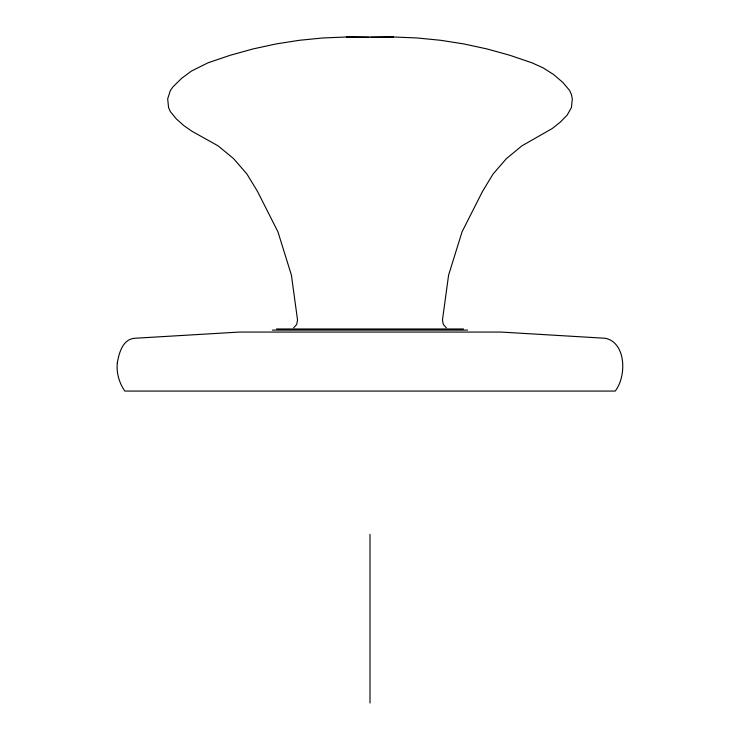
<?xml version="1.0" encoding="UTF-8"?>
<svg xmlns="http://www.w3.org/2000/svg" width="740" height="740" viewBox="0 0 740 740"><rect width="100%" height="100%" fill="white"/><g stroke="black" fill="none" stroke-linecap="round" stroke-linejoin="round"><path stroke-width="1.11" d="M293.678 327.764L296.675 324.481L297.545 320.096L291.403 275.095L277.925 231.787L257.474 191.392L246.938 174.039L233.692 158.721L218.124 145.863L191.873 131.202L183.714 125.513L176.296 118.853L170.348 111.62L168.572 107.587L167.675 98.855L170.348 90.502L172.901 86.932L181.661 78.311L191.512 71.022L207.912 62.854L230.279 55.25L253.025 48.942L276.085 43.947L299.395 40.284L322.862 37.971L346.422 37L393.578 37L417.138 37.971L440.605 40.284L463.915 43.947L486.976 48.942L509.721 55.25L532.088 62.854L543.216 67.913L553.538 74.49L562.863 82.464L569.652 90.502L571.428 94.535L572.325 98.855L571.428 107.587L567.099 115.19L560.097 122.303L552.29 128.483L521.876 145.863L506.308 158.721L493.062 174.039L482.526 191.392L462.075 231.787L448.597 275.095L442.455 320.096L443.325 324.481L446.322 327.764M371.119 37.37L393.578 37M276.492 328.976L463.508 328.976M272.366 330.105L467.634 330.105M346.422 37L368.881 37.37M370 534.391L370 703M117.308 362.97C116.254 372.868 119.205 382.922 124.81 391.072L615.19 391.072C626.549 376.845 626.521 342.971 605.459 338.282L501.137 332.066L239.362 332.066L134.541 338.282C122.683 339.253 118.964 353.174 117.308 362.97"/></g></svg>
